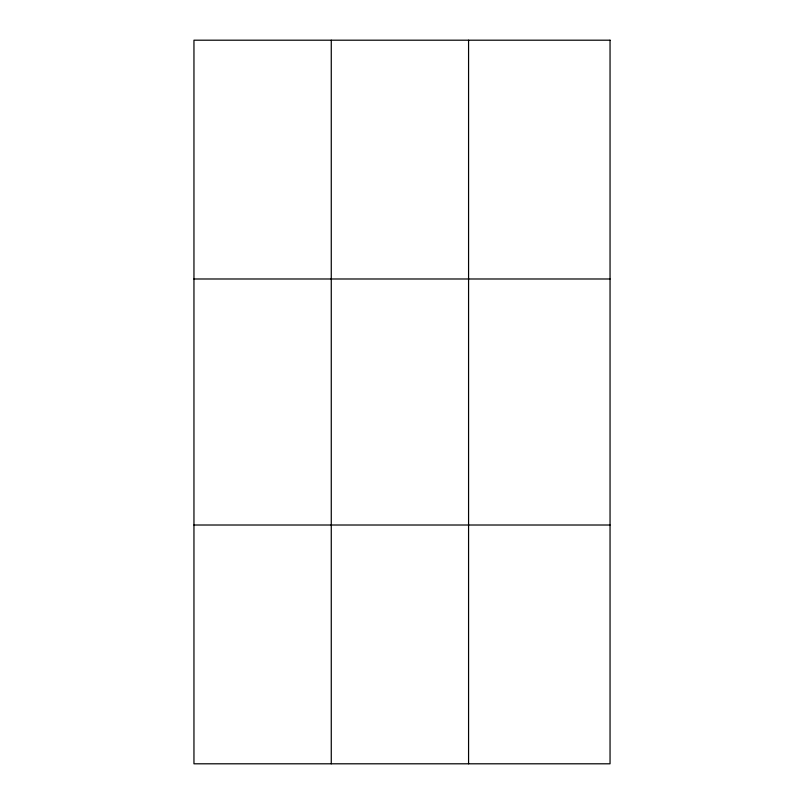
<?xml version="1.0" encoding="UTF-8"?>
<svg xmlns="http://www.w3.org/2000/svg" width="804" height="804" viewBox="0 0 804 804"><rect width="100%" height="100%" fill="white"/><g stroke="black" fill="none" stroke-linecap="round" stroke-linejoin="round"><path stroke-width="1.21" d="M331.268 40.2L331.268 763.8M468.571 40.2L468.571 763.8M193.955 278.988L610.045 278.988M193.955 525.012L610.045 525.012M610.045 40.2L610.045 763.8L193.955 763.8L193.955 40.2L610.045 40.2"/></g></svg>
